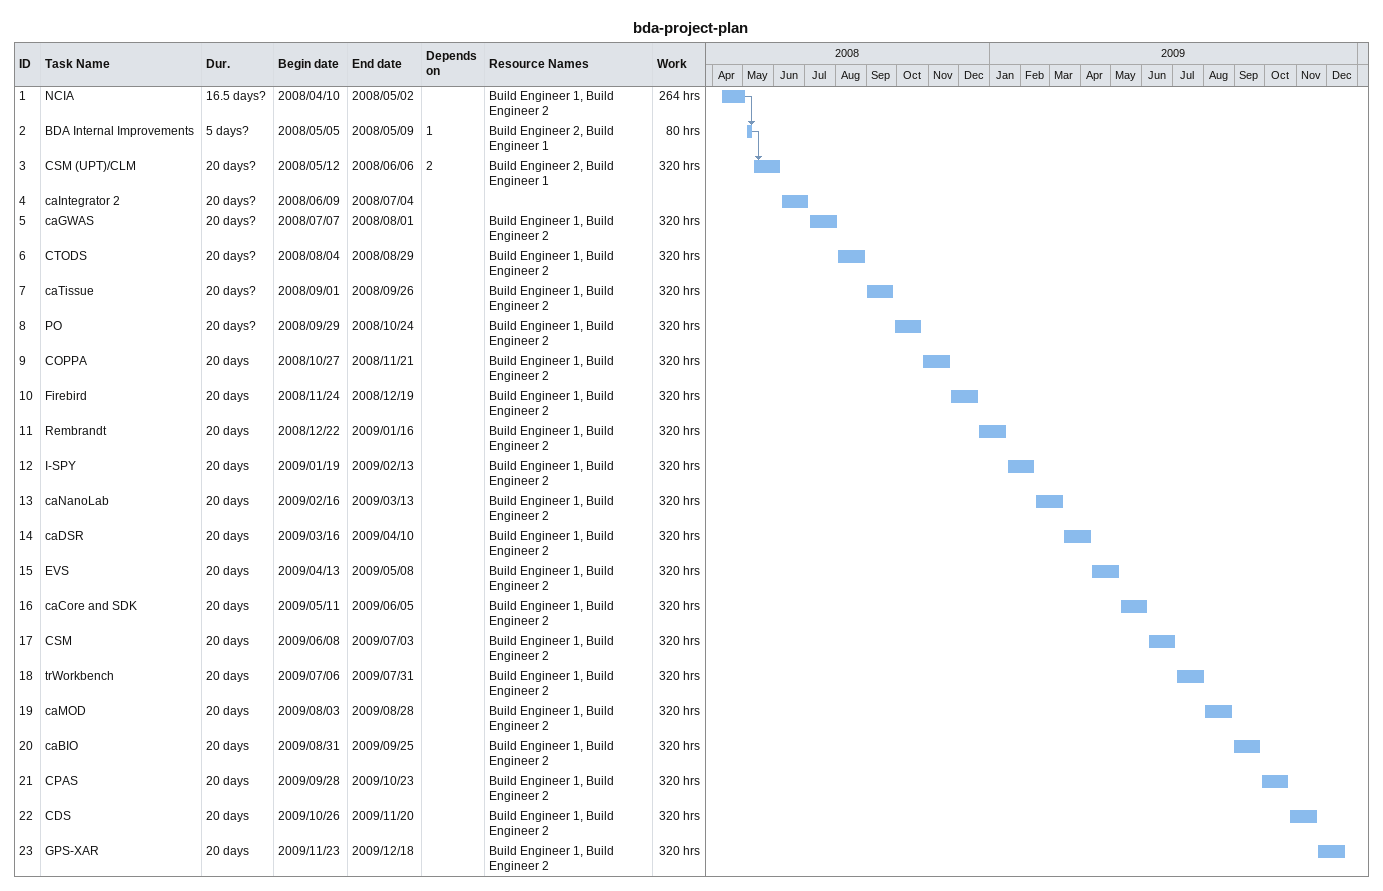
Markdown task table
bda-project-plan

| ID | Task | Duration | Start | Finish | Predecessors | Resources | Work (h) |
|---|---|---|---|---|---|---|---|
| 1 | NCIA | 16.5d? | 2008-04-10 | 2008-05-02 |  | Build Engineer 1, Build Engineer 2 | 264 |
| 2 | BDA Internal Improvements | 5d? | 2008-05-05 | 2008-05-09 | 1 | Build Engineer 2, Build Engineer 1 | 80 |
| 3 | CSM (UPT)/CLM | 20d? | 2008-05-12 | 2008-06-06 | 2 | Build Engineer 2, Build Engineer 1 | 320 |
| 4 | caIntegrator 2 | 20d? | 2008-06-09 | 2008-07-04 |  |  |  |
| 5 | caGWAS | 20d? | 2008-07-07 | 2008-08-01 |  | Build Engineer 1, Build Engineer 2 | 320 |
| 6 | CTODS | 20d? | 2008-08-04 | 2008-08-29 |  | Build Engineer 1, Build Engineer 2 | 320 |
| 7 | caTissue | 20d? | 2008-09-01 | 2008-09-26 |  | Build Engineer 1, Build Engineer 2 | 320 |
| 8 | PO | 20d? | 2008-09-29 | 2008-10-24 |  | Build Engineer 1, Build Engineer 2 | 320 |
| 9 | COPPA | 20d | 2008-10-27 | 2008-11-21 |  | Build Engineer 1, Build Engineer 2 | 320 |
| 10 | Firebird | 20d | 2008-11-24 | 2008-12-19 |  | Build Engineer 1, Build Engineer 2 | 320 |
| 11 | Rembrandt | 20d | 2008-12-22 | 2009-01-16 |  | Build Engineer 1, Build Engineer 2 | 320 |
| 12 | I-SPY | 20d | 2009-01-19 | 2009-02-13 |  | Build Engineer 1, Build Engineer 2 | 320 |
| 13 | caNanoLab | 20d | 2009-02-16 | 2009-03-13 |  | Build Engineer 1, Build Engineer 2 | 320 |
| 14 | caDSR | 20d | 2009-03-16 | 2009-04-10 |  | Build Engineer 1, Build Engineer 2 | 320 |
| 15 | EVS | 20d | 2009-04-13 | 2009-05-08 |  | Build Engineer 1, Build Engineer 2 | 320 |
| 16 | caCore and SDK | 20d | 2009-05-11 | 2009-06-05 |  | Build Engineer 1, Build Engineer 2 | 320 |
| 17 | CSM | 20d | 2009-06-08 | 2009-07-03 |  | Build Engineer 1, Build Engineer 2 | 320 |
| 18 | trWorkbench | 20d | 2009-07-06 | 2009-07-31 |  | Build Engineer 1, Build Engineer 2 | 320 |
| 19 | caMOD | 20d | 2009-08-03 | 2009-08-28 |  | Build Engineer 1, Build Engineer 2 | 320 |
| 20 | caBIO | 20d | 2009-08-31 | 2009-09-25 |  | Build Engineer 1, Build Engineer 2 | 320 |
| 21 | CPAS | 20d | 2009-09-28 | 2009-10-23 |  | Build Engineer 1, Build Engineer 2 | 320 |
| 22 | CDS | 20d | 2009-10-26 | 2009-11-20 |  | Build Engineer 1, Build Engineer 2 | 320 |
| 23 | GPS-XAR | 20d | 2009-11-23 | 2009-12-18 |  | Build Engineer 1, Build Engineer 2 | 320 |
